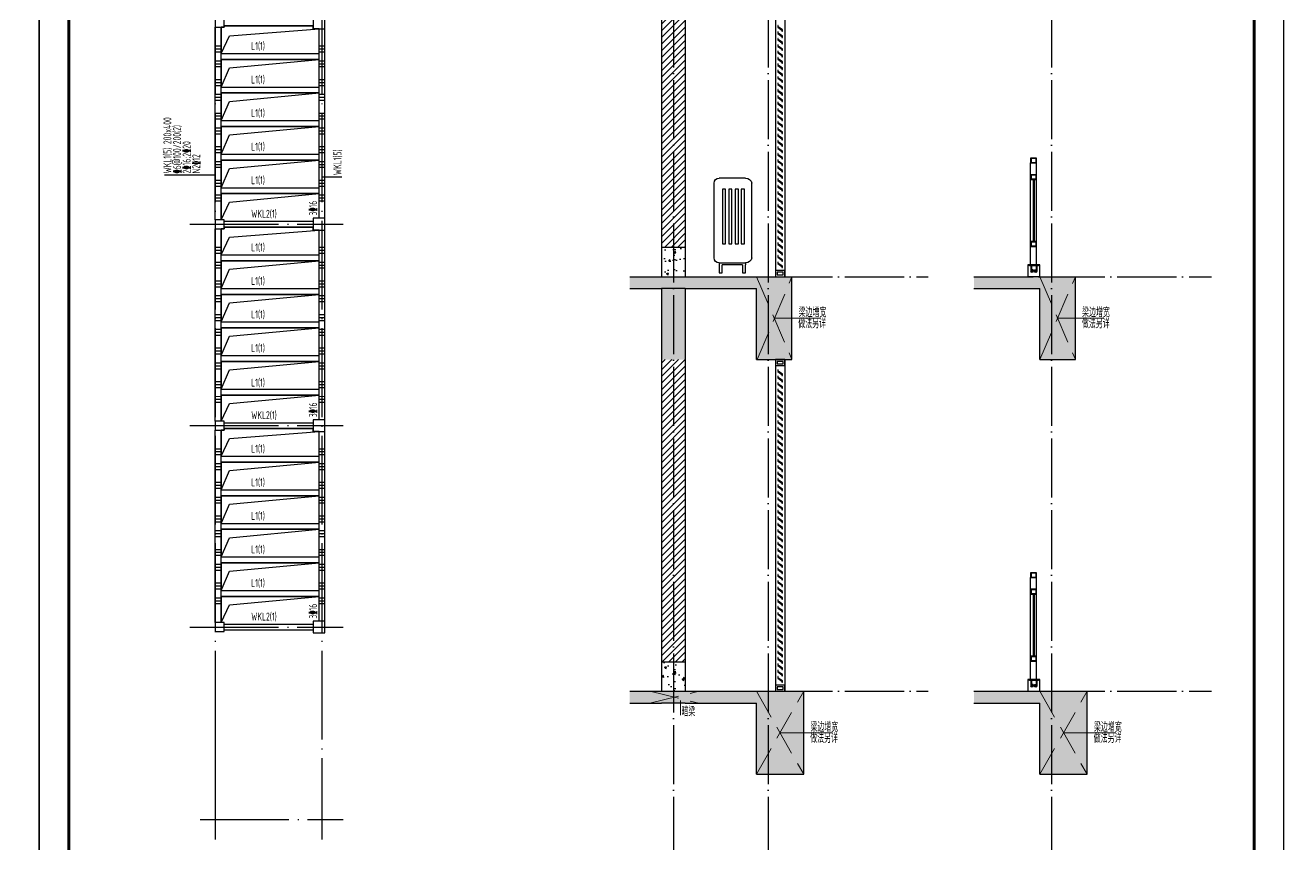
# Model space of a CAD drawing. Extents: x 2506385 to 2810062, y -487803 to -193521.
# Drawn here: x 2767587 to 2810062, y -425227 to -397551 of the extents above; entities that cross this region are included whole.
import ezdxf

# ---------------------------------------------------------------- set-up
doc = ezdxf.new("R2010")
doc.units = 0
doc.header["$LTSCALE"] = 1000
doc.header["$MEASUREMENT"] = 0
doc.linetypes.add('DASH', pattern=[0.35, 0.25, -0.1])
doc.linetypes.add('DOTE', pattern=[2.42, 2, -0.2, 0.02, -0.2])
for name, color, linetype in [('$dl$', 255, 'Continuous'), ('DOTE', 252, 'DOTE'), ('PUB_HATCH', 8, 'Continuous'), ('PUB_TITLE', 4, 'Continuous'), ('TC', 252, 'Continuous'), ('TEXT', 7, 'Continuous'), ('WALL', 30, 'Continuous'), ('WINDOW', 4, 'Continuous'), ('柱', 2, 'Continuous'), ('梁', 4, 'Continuous'), ('梁原位标注竖向', 7, 'Continuous'), ('梁集中标注', 2, 'Continuous'), ('梁集中标注竖向', 2, 'Continuous'), ('次梁箍筋', 1, 'Continuous'), ('洞口边线', 253, 'Continuous'), ('灰度', 8, 'Continuous'), ('空调', 21, 'Continuous')]:
    doc.layers.add(name, color=color, linetype=linetype)
doc.layers.add('查找字符', color=1, linetype='ByLayer', lineweight=18)
doc.styles.get("Standard").update_dxf_attribs({"font": 'TSSDENG', "width": 0.7, "bigfont": 'TSSDCHN'})
doc.styles.add('tssd', font='tssdeng.shx', dxfattribs={"width": 0.7, "height": 3, "bigfont": '1hztxt.shx'})

# ---------------------------------------------------------------- blocks, each defined once
blk = doc.blocks.new('45435')
at = {"layer": '洞口边线'}
for points in [[(2668124, -511692), (2665124, -511692), (2665124, -511792), (2665024, -511792), (2665024, -512592), (2665312, -512070), (2668124, -511692)], [(2668324, -512792), (2665024, -512792), (2665024, -513692), (2665307, -513075), (2668324, -512792)], [(2668324, -513892), (2665024, -513892), (2665024, -514792), (2665307, -514175), (2668324, -513892)], [(2668324, -514992), (2665024, -514992), (2665024, -515925), (2665307, -515275), (2668324, -514992)], [(2668324, -516125), (2665024, -516125), (2665024, -517058), (2665307, -516408), (2668324, -516125)], [(2668324, -517258), (2665024, -517258), (2665024, -518142), (2665307, -517541), (2668324, -517258)], [(2668324, -518492), (2668124, -518492), (2668124, -518392), (2665124, -518392), (2665124, -518442), (2665024, -518442), (2665024, -519326), (2665305, -518727), (2668324, -518492)], [(2668324, -519526), (2665024, -519526), (2665024, -520459), (2665307, -519809), (2668324, -519526)], [(2668324, -520659), (2665024, -520659), (2665024, -521592), (2665307, -520942), (2668324, -520659)], [(2668324, -521792), (2665024, -521792), (2665024, -522725), (2665307, -522075), (2668324, -521792)], [(2668324, -522925), (2665024, -522925), (2665024, -523858), (2665307, -523208), (2668324, -522925)], [(2668324, -524058), (2665024, -524058), (2665024, -524942), (2665307, -524341), (2668324, -524058)], [(2668324, -525292), (2668124, -525292), (2668124, -525192), (2665124, -525192), (2665124, -525242), (2665024, -525242), (2665024, -526126), (2665305, -525527), (2668324, -525292)], [(2668324, -526326), (2665024, -526326), (2665024, -527259), (2665307, -526609), (2668324, -526326)], [(2668324, -527459), (2665024, -527459), (2665024, -528392), (2665307, -527742), (2668324, -527459)], [(2668324, -528592), (2665024, -528592), (2665024, -529525), (2665307, -528875), (2668324, -528592)], [(2668324, -529725), (2665024, -529725), (2665024, -530658), (2665307, -530008), (2668324, -529725)], [(2668324, -530858), (2665024, -530858), (2665024, -531742), (2665307, -531141), (2668324, -530858)], [(2668324, -532092), (2668124, -532092), (2668124, -531992), (2665124, -531992), (2665124, -532042), (2665024, -532042), (2665024, -532924), (2665305, -532327), (2668324, -532092)], [(2668324, -533124), (2665024, -533124), (2665024, -534059), (2665307, -533407), (2668324, -533124)], [(2668324, -534259), (2665024, -534259), (2665024, -535192), (2665307, -534542), (2668324, -534259)], [(2668324, -535392), (2665024, -535392), (2665024, -536325), (2665307, -535675), (2668324, -535392)], [(2668324, -536525), (2665024, -536525), (2665024, -537458), (2665307, -536808), (2668324, -536525)], [(2668324, -537658), (2665024, -537658), (2665024, -538542), (2665307, -537941), (2668324, -537658)], [(2668324, -538892), (2668124, -538892), (2668124, -538792), (2665124, -538792), (2665124, -538842), (2665024, -538842), (2665024, -539726), (2665305, -539127), (2668324, -538892)], [(2668324, -539926), (2665024, -539926), (2665024, -540859), (2665307, -540209), (2668324, -539926)], [(2668324, -541059), (2665024, -541059), (2665024, -541992), (2665307, -541342), (2668324, -541059)], [(2668324, -542192), (2665024, -542192), (2665024, -543125), (2665307, -542475), (2668324, -542192)], [(2668324, -543325), (2665024, -543325), (2665024, -544258), (2665307, -543608), (2668324, -543325)], [(2668324, -544458), (2665024, -544458), (2665024, -545342), (2665307, -544741), (2668324, -544458)]]:
    blk.add_lwpolyline(points, close=True, dxfattribs=at)
blk = doc.blocks.new('A$C44192530')
at = {"layer": '空调'}
for p, q in [((0, 480), (0, 757)), ((53, 800), (275, 800)), ((318, 480), (318, 757)), ((0, 128), (0, 480)), ((318, 128), (318, 480)), ((53, 85), (53, 67)), ((275, 85), (53, 85)), ((78, 67), (251, 67)), ((275, 85), (275, 67))]:
    blk.add_line(p, q, dxfattribs=at)
for points in [[(62, 480), (62, 706), (89, 706)], [(89, 706), (89, 480)], [(114, 480), (114, 706), (141, 706), (141, 480)], [(168, 480), (168, 706), (195, 706), (195, 480)], [(222, 480), (222, 706), (249, 706), (249, 480)], [(89, 480), (89, 245), (62, 245), (62, 480)], [(141, 480), (141, 245), (114, 245), (114, 480)], [(195, 480), (195, 245), (168, 245), (168, 480)], [(249, 480), (249, 245), (222, 245), (222, 480)], [(78, 67), (78, 0), (53, 0), (53, 67)], [(275, 67), (275, 0), (251, 0), (251, 67)]]:
    blk.add_lwpolyline(points, dxfattribs=at)
for centre, radius, start, end in [((52, 747), 52.9, 88.5209, 169.4133), ((275, 757), 43.2, 0, 90), ((52, 138), 52.9, 190.5867, 271.4791), ((275, 128), 43.2, 270, 0)]:
    blk.add_arc(centre, radius, start, end, dxfattribs=at)
blk = doc.blocks.new('A$C54623EB6')
at = {"layer": '$dl$'}
h = blk.add_hatch(dxfattribs=at)
h.set_pattern_fill('ANSI32', color=256, scale=100, style=0)
h.set_pattern_definition([(45, (-3017599.79, -236901.52), (-26.5165043, 26.5165043), []), (45, (-3017582.112, -236901.52), (-26.5165043, 26.5165043), [])])
h.paths.add_polyline_path([(0, 264), (0, 224), (300, 224), (300, 264)])
h = blk.add_hatch(color=256, dxfattribs=at)
h.paths.add_polyline_path([(254, 224), (229, 224), (229, 40, -1), (199, 40), (199, 91), (174, 91), (174, 40, 1), (254, 40)])
h.paths.add_polyline_path([(71, 224), (46, 224), (46, 40, 1), (126, 40), (126, 91), (101, 91), (101, 40, -1), (71, 40)])
for p, q in [((46, 224), (46, 40)), ((71, 224), (71, 40)), ((101, 91), (101, 40)), ((126, 91), (101, 91)), ((126, 91), (126, 40)), ((174, 91), (174, 40)), ((174, 91), (199, 91)), ((199, 91), (199, 40)), ((229, 224), (229, 40)), ((254, 224), (254, 40))]:
    blk.add_line(p, q, dxfattribs=at)
blk.add_lwpolyline([(0, 264), (0, 224), (300, 224), (300, 264), (0, 264)], dxfattribs=at)
for centre, radius in [((86, 40), 40), ((86, 40), 15), ((214, 40), 40), ((214, 40), 15)]:
    blk.add_arc(centre, radius, 180, 0, dxfattribs=at)
blk = doc.blocks.new('Y3Y3Y')
at = {"layer": '$dl$'}
for p, q in [((2708167, 257407, -7), (2708217, 257407, -7)), ((2708167, 257367, -7), (2708217, 257367, -7)), ((2708167, 256507, -7), (2708167, 257367, -7)), ((2708217, 256507, -7), (2708217, 257367, -7)), ((2708187, 257267, -7), (2708197, 257267, -7)), ((2708187, 257227, -7), (2708187, 256702, -7)), ((2708192, 257227, -7), (2708192, 256702, -7)), ((2708197, 257227, -7), (2708197, 256702, -7)), ((2708197, 256662, -7), (2708187, 256662, -7))]:
    blk.add_line(p, q, dxfattribs=at)
at = {"layer": '$dl$', "elevation": -7}
for points in [[(2708167, 257367), (2708167, 257407), (2708217, 257407), (2708217, 257367), (2708167, 257367)], [(2708167, 257227), (2708167, 257267), (2708217, 257267), (2708217, 257227), (2708167, 257227)], [(2708167, 256662), (2708167, 256702), (2708217, 256702), (2708217, 256662), (2708167, 256662)]]:
    blk.add_lwpolyline(points, dxfattribs=at)
for points in [[(2708171, 257371), (2708171, 257403), (2708213, 257403), (2708213, 257371)], [(2708171, 257231), (2708171, 257263), (2708213, 257263), (2708213, 257231)], [(2708171, 256666), (2708171, 256698), (2708213, 256698), (2708213, 256666)]]:
    blk.add_lwpolyline(points, close=True, dxfattribs=at)
at = {"layer": '$dl$', "xscale": 0.25, "yscale": 0.25, "zscale": 0.25}
blk.add_blockref('A$C54623EB6', (2708152, 256441, -7), dxfattribs=at)
blk = doc.blocks.new('A$C38AF4FB1')
at = {"layer": 'PUB_HATCH'}
h = blk.add_hatch(dxfattribs=at)
h.set_pattern_fill('混凝土', color=256, scale=25, style=0)
h.set_pattern_definition([(50, (-5617782, -400124.62), (179.3150457, -15.6880337), [18.75, -206.25]), (355, (-5617782, -400124.62), (-34.6878334, 188.0480334), [15, -165]), (100.4514, (-5617767.06, -400125.93), (144.6273454, 172.3598855), [15.9350475, -175.285528]), (46.1842, (-5617782, -400074.62), (266.810262, -41.379754), [28.125, -309.375]), (96.6356, (-5617759.77, -400078.07), (233.665676, 243.529468), [23.902572, -262.92825]), (351.1842, (-5617782, -400074.62), (233.665486, 243.52965), [22.5, -247.5]), (21, (-5617757, -400087.12), (149.226763, -100.6547227), [18.75, -206.25]), (326, (-5617757, -400087.12), (60.828833, 181.287511), [15, -165]), (71.4514, (-5617744.56, -400095.51), (210.055657, 80.632624), [15.9350475, -175.285528]), (37.5, (-5617782, -400124.625), (3.0399638, 83.22346346), [0, -163, 0, -167.5, 0, -165.625]), (7.5, (-5617782, -400124.625), (65.7673844, 98.602928), [0, -95.5, 0, -159.25, 0, -63.125]), (327.5, (-5617837.75, -400124.625), (133.45560904, -5.6387179), [0, -62.5, 0, -195, 0, -258.75]), (317.5, (-5617862.75, -400124.62), (145.7965423, 25.0262456), [0, -81.25, 0, -129.5, 0, -183.75])])
h.paths.add_polyline_path([(875, 8988), (675, 8988), (675, 8738), (875, 8738)])
h.paths.add_polyline_path([(875, 5488), (675, 5488), (675, 5238), (875, 5238)])
at = {"layer": '灰度'}
h = blk.add_hatch(dxfattribs=at)
h.set_pattern_fill('钢筋混凝土,_O', color=256, scale=25)
h.set_pattern_definition([(45, (-5623693.25, -400124.625), (-44.1941738, 44.1941738), []), (50, (-5623693.25, -400124.62), (179.3150457, -15.6880337), [18.75, -206.25]), (355, (-5623693.25, -400124.62), (-34.6878334, 188.0480334), [15, -165]), (100.4514, (-5623678.3, -400125.93), (144.6273454, 172.3598855), [15.9350475, -175.285528]), (46.1842, (-5623693.25, -400074.62), (266.810262, -41.379754), [28.125, -309.375]), (96.6356, (-5623671.02, -400078.07), (233.665676, 243.529468), [23.902572, -262.92825]), (351.1842, (-5623693.25, -400074.62), (233.665486, 243.52965), [22.5, -247.5]), (21, (-5623668.25, -400087.12), (149.226763, -100.6547227), [18.75, -206.25]), (326, (-5623668.25, -400087.12), (60.828833, 181.287511), [15, -165]), (71.4514, (-5623655.81, -400095.51), (210.055657, 80.632624), [15.9350475, -175.285528]), (37.5, (-5623693.25, -400124.625), (3.0399638, 83.22346346), [0, -163, 0, -167.5, 0, -165.625]), (7.5, (-5623693.25, -400124.625), (65.7673844, 98.602928), [0, -95.5, 0, -159.25, 0, -63.125]), (327.5, (-5623749, -400124.625), (133.45560904, -5.6387179), [0, -62.5, 0, -195, 0, -258.75]), (317.5, (-5623774, -400124.62), (145.7965423, 25.0262456), [0, -81.25, 0, -129.5, 0, -183.75])])
h.paths.add_polyline_path([(3966, 13638), (3766, 13638), (3766, 13538), (3966, 13538)])
h.paths.add_polyline_path([(4066, 15238), (3866, 15238), (3866, 14838), (4066, 14838)])
h.paths.add_polyline_path([(4166, 8738), (3310, 8738), (3310, 8638), (3866, 8638), (3866, 8038), (4166, 8038)])
h.paths.add_polyline_path([(4266, 5238), (3310, 5238), (3310, 5138), (3866, 5138), (3866, 4538), (4266, 4538)])
h.paths.add_polyline_path([(3766, 12238), (4266, 12238), (4266, 12538), (3766, 12538)])
h = blk.add_hatch(dxfattribs=at)
h.set_pattern_fill('钢筋混凝土,_O', color=256, scale=25)
h.set_pattern_definition([(45, (-5617782, -400124.625), (-44.1941738, 44.1941738), []), (50, (-5617782, -400124.62), (179.3150457, -15.6880337), [18.75, -206.25]), (355, (-5617782, -400124.62), (-34.6878334, 188.0480334), [15, -165]), (100.4514, (-5617767.06, -400125.93), (144.6273454, 172.3598855), [15.9350475, -175.285528]), (46.1842, (-5617782, -400074.62), (266.810262, -41.379754), [28.125, -309.375]), (96.6356, (-5617759.77, -400078.07), (233.665676, 243.529468), [23.902572, -262.92825]), (351.1842, (-5617782, -400074.62), (233.665486, 243.52965), [22.5, -247.5]), (21, (-5617757, -400087.12), (149.226763, -100.6547227), [18.75, -206.25]), (326, (-5617757, -400087.12), (60.828833, 181.287511), [15, -165]), (71.4514, (-5617744.56, -400095.51), (210.055657, 80.632624), [15.9350475, -175.285528]), (37.5, (-5617782, -400124.625), (3.0399638, 83.22346346), [0, -163, 0, -167.5, 0, -165.625]), (7.5, (-5617782, -400124.625), (65.7673844, 98.602928), [0, -95.5, 0, -159.25, 0, -63.125]), (327.5, (-5617837.75, -400124.625), (133.45560904, -5.6387179), [0, -62.5, 0, -195, 0, -258.75]), (317.5, (-5617862.75, -400124.62), (145.7965423, 25.0262456), [0, -81.25, 0, -129.5, 0, -183.75])])
h.paths.add_polyline_path([(1775, 8738), (407, 8738), (407, 8638), (675, 8638), (675, 8038), (875, 8038), (875, 8638), (1475, 8638), (1475, 8038), (1775, 8038)])
h.paths.add_polyline_path([(1875, 5238), (1475, 5238), (407, 5238), (407, 5138), (675, 5138), (875, 5138), (1475, 5138), (1475, 4538), (1875, 4538)])
h.paths.add_polyline_path([(1375, 12238), (1875, 12238), (1875, 12538), (1376, 12538), (1376, 12427)])
h = blk.add_hatch(dxfattribs=at)
h.set_pattern_fill('ANSI31,_O', color=256, scale=25)
h.set_pattern_definition([(45, (-5617782, -400124.625), (-28.06330038, 28.06330038), [])])
h.paths.add_polyline_path([(875, 11538), (675, 11538), (675, 8988), (875, 8988)])
h.paths.add_polyline_path([(875, 8038), (675, 8038), (675, 5488), (875, 5488)])
at = {"layer": '$dl$'}
for p, q in [((1635, 11538), (1635, 8738)), ((1715, 11538), (1715, 8738)), ((1635, 8038), (1635, 5238)), ((1715, 8038), (1715, 5238))]:
    blk.add_line(p, q, dxfattribs=at)
for points in [[(1715, 8790), (1635, 8790), (1635, 8738), (1715, 8738)], [(1700, 8775), (1650, 8775), (1650, 8753), (1700, 8753)], [(1715, 8038), (1635, 8038), (1635, 7987), (1715, 7987)], [(1700, 8023), (1650, 8023), (1650, 8002), (1700, 8002)], [(1715, 5290), (1635, 5290), (1635, 5238), (1715, 5238)], [(1700, 5275), (1650, 5275), (1650, 5253), (1700, 5253)]]:
    blk.add_lwpolyline(points, close=True, dxfattribs=at)
at = {"layer": 'DOTE', "ltscale": 0.25}
for p, q in [((775, 15238), (775, 672)), ((1575, 15238), (1575, 672)), ((3966, 15238), (3966, 672)), ((407, 8738), (2925, 8738)), ((3310, 8738), (5316, 8738)), ((407, 5238), (2925, 5238)), ((3310, 5238), (5316, 5238))]:
    blk.add_line(p, q, dxfattribs=at)
at = {"layer": 'WALL', "linetype": 'ByBlock'}
for p, q in [((675, 12138), (675, 8738)), ((875, 12138), (875, 8738)), ((675, 8988), (875, 8988)), ((3866, 8838), (3766, 8838)), ((3766, 8838), (3766, 8738)), ((3866, 8738), (3866, 8838)), ((407, 8738), (1775, 8738)), ((1775, 8038), (1775, 8738)), ((3310, 8738), (3766, 8738)), ((3866, 8738), (3766, 8738)), ((3866, 8738), (4166, 8738)), ((4166, 8038), (4166, 8738)), ((407, 8638), (675, 8638)), ((675, 8638), (675, 5238)), ((875, 8638), (675, 8638)), ((875, 8638), (1475, 8638)), ((875, 8638), (875, 5238)), ((1475, 8038), (1475, 8638)), ((3310, 8638), (3866, 8638)), ((3866, 8038), (3866, 8638)), ((1475, 8038), (1775, 8038)), ((3866, 8038), (4166, 8038)), ((675, 5488), (875, 5488)), ((3866, 5338), (3766, 5338)), ((3766, 5338), (3766, 5238)), ((3866, 5238), (3866, 5338)), ((407, 5238), (1496, 5238)), ((1475, 5238), (1875, 5238)), ((1875, 4538), (1875, 5238)), ((3310, 5238), (3888, 5238)), ((3866, 5238), (4266, 5238)), ((4266, 4538), (4266, 5238)), ((407, 5138), (675, 5138)), ((675, 5138), (675, 5138)), ((875, 5138), (675, 5138)), ((875, 5138), (1475, 5138)), ((875, 5138), (875, 5138)), ((1475, 4538), (1475, 5138)), ((3310, 5138), (3866, 5138)), ((3866, 4538), (3866, 5138)), ((1475, 4538), (1875, 4538)), ((3866, 4538), (4266, 4538))]:
    blk.add_line(p, q, dxfattribs=at)
at = {"layer": 'WINDOW'}
for points in [[(1656, 10858), (1656, 10844), (1691, 10820), (1691, 10811), (1695, 10811), (1695, 10822), (1659, 10846), (1659, 10858), (1656, 10858)], [(1656, 10804), (1656, 10790), (1691, 10766), (1691, 10757), (1695, 10757), (1695, 10768), (1659, 10793), (1659, 10804), (1656, 10804)], [(1656, 10750), (1656, 10736), (1691, 10712), (1691, 10703), (1695, 10703), (1695, 10714), (1659, 10739), (1659, 10750), (1656, 10750)], [(1656, 10696), (1656, 10682), (1691, 10658), (1691, 10649), (1695, 10649), (1695, 10660), (1659, 10685), (1659, 10696), (1656, 10696)], [(1656, 10642), (1656, 10628), (1691, 10604), (1691, 10595), (1695, 10595), (1695, 10606), (1659, 10631), (1659, 10642), (1656, 10642)], [(1656, 10588), (1656, 10574), (1691, 10550), (1691, 10541), (1695, 10541), (1695, 10552), (1659, 10577), (1659, 10588), (1656, 10588)], [(1656, 10534), (1656, 10520), (1691, 10496), (1691, 10487), (1695, 10487), (1695, 10498), (1659, 10523), (1659, 10534), (1656, 10534)], [(1656, 10480), (1656, 10467), (1691, 10442), (1691, 10433), (1695, 10433), (1695, 10444), (1659, 10469), (1659, 10480), (1656, 10480)], [(1656, 10426), (1656, 10413), (1691, 10388), (1691, 10379), (1695, 10379), (1695, 10390), (1659, 10415), (1659, 10426), (1656, 10426)], [(1656, 10372), (1656, 10359), (1691, 10334), (1691, 10325), (1695, 10325), (1695, 10337), (1659, 10361), (1659, 10372), (1656, 10372)], [(1656, 10318), (1656, 10305), (1691, 10280), (1691, 10271), (1695, 10271), (1695, 10283), (1659, 10307), (1659, 10318), (1656, 10318)], [(1656, 10264), (1656, 10251), (1691, 10226), (1691, 10217), (1695, 10217), (1695, 10229), (1659, 10253), (1659, 10264), (1656, 10264)], [(1656, 10210), (1656, 10197), (1691, 10172), (1691, 10163), (1695, 10163), (1695, 10175), (1659, 10199), (1659, 10210), (1656, 10210)], [(1656, 10156), (1656, 10143), (1691, 10118), (1691, 10109), (1695, 10109), (1695, 10121), (1659, 10145), (1659, 10156), (1656, 10156)], [(1656, 10102), (1656, 10089), (1691, 10064), (1691, 10056), (1695, 10056), (1695, 10067), (1659, 10091), (1659, 10102), (1656, 10102)], [(1656, 10048), (1656, 10035), (1691, 10011), (1691, 10002), (1695, 10002), (1695, 10013), (1659, 10037), (1659, 10048), (1656, 10048)], [(1656, 9995), (1656, 9981), (1691, 9957), (1691, 9948), (1695, 9948), (1695, 9959), (1659, 9983), (1659, 9995), (1656, 9995)], [(1656, 9941), (1656, 9927), (1691, 9903), (1691, 9894), (1695, 9894), (1695, 9905), (1659, 9929), (1659, 9941), (1656, 9941)], [(1656, 9887), (1656, 9873), (1691, 9849), (1691, 9840), (1695, 9840), (1695, 9851), (1659, 9875), (1659, 9887), (1656, 9887)], [(1656, 9833), (1656, 9819), (1691, 9795), (1691, 9786), (1695, 9786), (1695, 9797), (1659, 9821), (1659, 9833), (1656, 9833)], [(1656, 9779), (1656, 9765), (1691, 9741), (1691, 9732), (1695, 9732), (1695, 9743), (1659, 9767), (1659, 9779), (1656, 9779)], [(1656, 9725), (1656, 9711), (1691, 9687), (1691, 9678), (1695, 9678), (1695, 9689), (1659, 9714), (1659, 9725), (1656, 9725)], [(1656, 9671), (1656, 9657), (1691, 9633), (1691, 9624), (1695, 9624), (1695, 9635), (1659, 9660), (1659, 9671), (1656, 9671)], [(1656, 9617), (1656, 9603), (1691, 9579), (1691, 9570), (1695, 9570), (1695, 9581), (1659, 9606), (1659, 9617), (1656, 9617)], [(1656, 9563), (1656, 9549), (1691, 9525), (1691, 9516), (1695, 9516), (1695, 9527), (1659, 9552), (1659, 9563), (1656, 9563)], [(1656, 9509), (1656, 9495), (1691, 9471), (1691, 9462), (1695, 9462), (1695, 9473), (1659, 9498), (1659, 9509), (1656, 9509)], [(1656, 9455), (1656, 9441), (1691, 9417), (1691, 9408), (1695, 9408), (1695, 9419), (1659, 9444), (1659, 9455), (1656, 9455)], [(1656, 9401), (1656, 9388), (1691, 9363), (1691, 9354), (1695, 9354), (1695, 9365), (1659, 9390), (1659, 9401), (1656, 9401)], [(1656, 9347), (1656, 9334), (1691, 9309), (1691, 9300), (1695, 9300), (1695, 9311), (1659, 9336), (1659, 9347), (1656, 9347)], [(1656, 9293), (1656, 9280), (1691, 9255), (1691, 9246), (1695, 9246), (1695, 9258), (1659, 9282), (1659, 9293), (1656, 9293)], [(1656, 9239), (1656, 9226), (1691, 9201), (1691, 9192), (1695, 9192), (1695, 9204), (1659, 9228), (1659, 9239), (1656, 9239)], [(1656, 9185), (1656, 9172), (1691, 9147), (1691, 9138), (1695, 9138), (1695, 9150), (1659, 9174), (1659, 9185), (1656, 9185)], [(1656, 9131), (1656, 9118), (1691, 9093), (1691, 9084), (1695, 9084), (1695, 9096), (1659, 9120), (1659, 9131), (1656, 9131)], [(1656, 9077), (1656, 9064), (1691, 9039), (1691, 9030), (1695, 9030), (1695, 9042), (1659, 9066), (1659, 9077), (1656, 9077)], [(1656, 9023), (1656, 9010), (1691, 8985), (1691, 8977), (1695, 8977), (1695, 8988), (1659, 9012), (1659, 9023), (1656, 9023)], [(1656, 8969), (1656, 8956), (1691, 8932), (1691, 8923), (1695, 8923), (1695, 8934), (1659, 8958), (1659, 8969), (1656, 8969)], [(1656, 8916), (1656, 8902), (1691, 8878), (1691, 8869), (1695, 8869), (1695, 8880), (1659, 8904), (1659, 8916), (1656, 8916)], [(1656, 8862), (1656, 8848), (1691, 8824), (1691, 8815), (1695, 8815), (1695, 8826), (1659, 8850), (1659, 8862), (1656, 8862)], [(1656, 7951), (1656, 7938), (1691, 7913), (1691, 7904), (1695, 7904), (1695, 7916), (1659, 7940), (1659, 7951), (1656, 7951)], [(1656, 7897), (1656, 7884), (1691, 7859), (1691, 7850), (1695, 7850), (1695, 7862), (1659, 7886), (1659, 7897), (1656, 7897)], [(1656, 7843), (1656, 7830), (1691, 7805), (1691, 7796), (1695, 7796), (1695, 7808), (1659, 7832), (1659, 7843), (1656, 7843)], [(1656, 7789), (1656, 7776), (1691, 7751), (1691, 7742), (1695, 7742), (1695, 7754), (1659, 7778), (1659, 7789), (1656, 7789)], [(1656, 7735), (1656, 7722), (1691, 7697), (1691, 7688), (1695, 7688), (1695, 7700), (1659, 7724), (1659, 7735), (1656, 7735)], [(1656, 7681), (1656, 7668), (1691, 7643), (1691, 7635), (1695, 7635), (1695, 7646), (1659, 7670), (1659, 7681), (1656, 7681)], [(1656, 7627), (1656, 7614), (1691, 7590), (1691, 7581), (1695, 7581), (1695, 7592), (1659, 7616), (1659, 7627), (1656, 7627)], [(1656, 7574), (1656, 7560), (1691, 7536), (1691, 7527), (1695, 7527), (1695, 7538), (1659, 7562), (1659, 7574), (1656, 7574)], [(1656, 7520), (1656, 7506), (1691, 7482), (1691, 7473), (1695, 7473), (1695, 7484), (1659, 7508), (1659, 7520), (1656, 7520)], [(1656, 7466), (1656, 7452), (1691, 7428), (1691, 7419), (1695, 7419), (1695, 7430), (1659, 7454), (1659, 7466), (1656, 7466)], [(1656, 7412), (1656, 7398), (1691, 7374), (1691, 7365), (1695, 7365), (1695, 7376), (1659, 7400), (1659, 7412), (1656, 7412)], [(1656, 7358), (1656, 7344), (1691, 7320), (1691, 7311), (1695, 7311), (1695, 7322), (1659, 7346), (1659, 7358), (1656, 7358)], [(1656, 7304), (1656, 7290), (1691, 7266), (1691, 7257), (1695, 7257), (1695, 7268), (1659, 7293), (1659, 7304), (1656, 7304)], [(1656, 7250), (1656, 7236), (1691, 7212), (1691, 7203), (1695, 7203), (1695, 7214), (1659, 7239), (1659, 7250), (1656, 7250)], [(1656, 7196), (1656, 7182), (1691, 7158), (1691, 7149), (1695, 7149), (1695, 7160), (1659, 7185), (1659, 7196), (1656, 7196)], [(1656, 7142), (1656, 7128), (1691, 7104), (1691, 7095), (1695, 7095), (1695, 7106), (1659, 7131), (1659, 7142), (1656, 7142)], [(1656, 7088), (1656, 7074), (1691, 7050), (1691, 7041), (1695, 7041), (1695, 7052), (1659, 7077), (1659, 7088), (1656, 7088)], [(1656, 7034), (1656, 7020), (1691, 6996), (1691, 6987), (1695, 6987), (1695, 6998), (1659, 7023), (1659, 7034), (1656, 7034)], [(1656, 6980), (1656, 6967), (1691, 6942), (1691, 6933), (1695, 6933), (1695, 6944), (1659, 6969), (1659, 6980), (1656, 6980)], [(1656, 6926), (1656, 6913), (1691, 6888), (1691, 6879), (1695, 6879), (1695, 6890), (1659, 6915), (1659, 6926), (1656, 6926)], [(1656, 6872), (1656, 6859), (1691, 6834), (1691, 6825), (1695, 6825), (1695, 6837), (1659, 6861), (1659, 6872), (1656, 6872)], [(1656, 6818), (1656, 6805), (1691, 6780), (1691, 6771), (1695, 6771), (1695, 6783), (1659, 6807), (1659, 6818), (1656, 6818)], [(1656, 6764), (1656, 6751), (1691, 6726), (1691, 6717), (1695, 6717), (1695, 6729), (1659, 6753), (1659, 6764), (1656, 6764)], [(1656, 6710), (1656, 6697), (1691, 6672), (1691, 6663), (1695, 6663), (1695, 6675), (1659, 6699), (1659, 6710), (1656, 6710)], [(1656, 6656), (1656, 6643), (1691, 6618), (1691, 6609), (1695, 6609), (1695, 6621), (1659, 6645), (1659, 6656), (1656, 6656)], [(1656, 6602), (1656, 6589), (1691, 6564), (1691, 6556), (1695, 6556), (1695, 6567), (1659, 6591), (1659, 6602), (1656, 6602)], [(1656, 6548), (1656, 6535), (1691, 6511), (1691, 6502), (1695, 6502), (1695, 6513), (1659, 6537), (1659, 6548), (1656, 6548)], [(1656, 6495), (1656, 6481), (1691, 6457), (1691, 6448), (1695, 6448), (1695, 6459), (1659, 6483), (1659, 6495), (1656, 6495)], [(1656, 6441), (1656, 6427), (1691, 6403), (1691, 6394), (1695, 6394), (1695, 6405), (1659, 6429), (1659, 6441), (1656, 6441)], [(1656, 6387), (1656, 6373), (1691, 6349), (1691, 6340), (1695, 6340), (1695, 6351), (1659, 6375), (1659, 6387), (1656, 6387)], [(1656, 6333), (1656, 6319), (1691, 6295), (1691, 6286), (1695, 6286), (1695, 6297), (1659, 6321), (1659, 6333), (1656, 6333)], [(1656, 6279), (1656, 6265), (1691, 6241), (1691, 6232), (1695, 6232), (1695, 6243), (1659, 6267), (1659, 6279), (1656, 6279)], [(1656, 6225), (1656, 6211), (1691, 6187), (1691, 6178), (1695, 6178), (1695, 6189), (1659, 6214), (1659, 6225), (1656, 6225)], [(1656, 6171), (1656, 6157), (1691, 6133), (1691, 6124), (1695, 6124), (1695, 6135), (1659, 6160), (1659, 6171), (1656, 6171)], [(1656, 6117), (1656, 6103), (1691, 6079), (1691, 6070), (1695, 6070), (1695, 6081), (1659, 6106), (1659, 6117), (1656, 6117)], [(1656, 6063), (1656, 6049), (1691, 6025), (1691, 6016), (1695, 6016), (1695, 6027), (1659, 6052), (1659, 6063), (1656, 6063)], [(1656, 6009), (1656, 5995), (1691, 5971), (1691, 5962), (1695, 5962), (1695, 5973), (1659, 5998), (1659, 6009), (1656, 6009)], [(1656, 5955), (1656, 5941), (1691, 5917), (1691, 5908), (1695, 5908), (1695, 5919), (1659, 5944), (1659, 5955), (1656, 5955)], [(1656, 5901), (1656, 5888), (1691, 5863), (1691, 5854), (1695, 5854), (1695, 5865), (1659, 5890), (1659, 5901), (1656, 5901)], [(1656, 5847), (1656, 5834), (1691, 5809), (1691, 5800), (1695, 5800), (1695, 5811), (1659, 5836), (1659, 5847), (1656, 5847)], [(1656, 5793), (1656, 5780), (1691, 5755), (1691, 5746), (1695, 5746), (1695, 5758), (1659, 5782), (1659, 5793), (1656, 5793)], [(1656, 5739), (1656, 5726), (1691, 5701), (1691, 5692), (1695, 5692), (1695, 5704), (1659, 5728), (1659, 5739), (1656, 5739)], [(1656, 5685), (1656, 5672), (1691, 5647), (1691, 5638), (1695, 5638), (1695, 5650), (1659, 5674), (1659, 5685), (1656, 5685)], [(1656, 5631), (1656, 5618), (1691, 5593), (1691, 5584), (1695, 5584), (1695, 5596), (1659, 5620), (1659, 5631), (1656, 5631)], [(1656, 5577), (1656, 5564), (1691, 5539), (1691, 5530), (1695, 5530), (1695, 5542), (1659, 5566), (1659, 5577), (1656, 5577)], [(1656, 5523), (1656, 5510), (1691, 5485), (1691, 5477), (1695, 5477), (1695, 5488), (1659, 5512), (1659, 5523), (1656, 5523)], [(1656, 5469), (1656, 5456), (1691, 5432), (1691, 5423), (1695, 5423), (1695, 5434), (1659, 5458), (1659, 5469), (1656, 5469)], [(1656, 5416), (1656, 5402), (1691, 5378), (1691, 5369), (1695, 5369), (1695, 5380), (1659, 5404), (1659, 5416), (1656, 5416)], [(1656, 5362), (1656, 5348), (1691, 5324), (1691, 5315), (1695, 5315), (1695, 5326), (1659, 5350), (1659, 5362), (1656, 5362)]]:
    blk.add_lwpolyline(points, dxfattribs=at)
at = {"layer": '查找字符', "linetype": 'DASH'}
for p, q in [((1475, 8738), (1775, 8038)), ((1483, 8038), (1775, 8738)), ((3866, 8738), (4166, 8038)), ((3866, 8038), (4166, 8738)), ((575, 5138), (989, 5238)), ((575, 5238), (989, 5138)), ((1475, 5238), (1875, 4538)), ((1475, 4538), (1875, 5238)), ((3866, 5238), (4266, 4538)), ((3866, 4538), (4266, 5238))]:
    blk.add_line(p, q, dxfattribs=at)
at = {"layer": '查找字符'}
for p, q in [((1629, 8388), (2016, 8388)), ((4016, 8388), (4285, 8388)), ((4016, 8388), (4407, 8388)), ((836, 5160), (836, 5037)), ((1675, 4888), (2116, 4888)), ((4066, 4888), (4507, 4888))]:
    blk.add_line(p, q, dxfattribs=at)
at = {"layer": 'TC', "ltscale": 0.5, "xscale": -1}
blk.add_blockref('A$C44192530', (1437, 8770), dxfattribs=at)
at = {"layer": '灰度', "linetype": 'ByBlock', "extrusion": (0, 0, -1), "zscale": -1}
for p in [(-2712006, -247668, -7), (-2712006, -251168, -7)]:
    blk.add_blockref('Y3Y3Y', p, dxfattribs=at)
at = {"layer": 'TEXT', "style": 'tssd', "width": 0.6}
for s, p in [('梁边增宽', (1832, 8397, 0)), ('梁边增宽', (4223, 8397, 0)), ('做法另详', (1829, 8303, 0)), ('做法另详', (4221, 8303, 0)), ('暗梁', (843, 5027, 0)), ('做法另详', (1929, 4803, 0)), ('梁边增宽', (1932, 4897, 0)), ('做法另详', (4321, 4803, 0)), ('梁边增宽', (4323, 4897, 0))]:
    blk.add_text(s, height=75, dxfattribs=at).set_placement(p)

msp = doc.modelspace()

# ---------------------------------------------------------------- linework, layer by layer
at = {"layer": 'DOTE', "ltscale": 1.5}
for p, q in [((2774003.3, -382373.2), (2774003.3, -425046)), ((2777603.3, -382373.2), (2777603.3, -425046)), ((2773140.7, -404273.2), (2778317.8, -404273.2)), ((2773140.7, -411073.2), (2778317.8, -411073.2)), ((2773140.7, -417873.2), (2778317.8, -417873.2)), ((2774003.3, -420973.2), (2774003.3, -425046)), ((2773487.6, -424373.2), (2778317.8, -424373.2))]:
    msp.add_line(p, q, dxfattribs=at)
at = {"layer": 'PUB_TITLE', "linetype": 'ByBlock'}
for points in [[(2726061.7, -375738.7), (2726061.7, -450038.7), (2768061.7, -450038.7), (2768061.7, -375738.7)], [(2768061.7, -375738.7), (2768061.7, -450038.7), (2810061.7, -450038.7), (2810061.7, -375738.7)]]:
    msp.add_lwpolyline(points, close=True, dxfattribs=at)
at = {"layer": 'PUB_TITLE', "linetype": 'ByBlock', "const_width": 100}
msp.add_lwpolyline([(2769061.7, -378238.7), (2769061.7, -449038.7), (2809061.7, -449038.7), (2809061.7, -378238.7)], close=True, dxfattribs=at)
at = {"layer": '柱'}
for points in [[(2774303.3, -397623.2), (2774303.3, -397323.2), (2774003.3, -397323.2), (2774003.3, -397623.2)], [(2777703.3, -397673.2), (2777703.3, -397273.2), (2777303.3, -397273.2), (2777303.3, -397673.2)], [(2774303.3, -404423.2), (2774303.3, -404123.2), (2774003.3, -404123.2), (2774003.3, -404423.2)], [(2777703.3, -404473.2), (2777703.3, -404073.2), (2777303.3, -404073.2), (2777303.3, -404473.2)], [(2774303.3, -411223.2), (2774303.3, -410923.2), (2774003.3, -410923.2), (2774003.3, -411223.2)], [(2777703.3, -411273.2), (2777703.3, -410873.2), (2777303.3, -410873.2), (2777303.3, -411273.2)], [(2774303.3, -418023.2), (2774303.3, -417723.2), (2774003.3, -417723.2), (2774003.3, -418023.2)], [(2777703.3, -418073.2), (2777703.3, -417673.2), (2777303.3, -417673.2), (2777303.3, -418073.2)]]:
    msp.add_lwpolyline(points, close=True, dxfattribs=at)
at = {"layer": '梁'}
for p, q in [((2774003.3, -404123.2), (2774003.3, -397623.2)), ((2774203.3, -404123.2), (2774203.3, -397623.2)), ((2774303.3, -397573.2), (2777303.3, -397573.2)), ((2777503.3, -404073.2), (2777503.3, -397673.2)), ((2777703.3, -404073.2), (2777703.3, -397673.2)), ((2774203.3, -398507.2), (2777503.3, -398507.2)), ((2774203.3, -398707.2), (2777503.3, -398707.2)), ((2774203.3, -399640.2), (2777503.3, -399640.2)), ((2774203.3, -399840.2), (2777503.3, -399840.2)), ((2774203.3, -400773.2), (2777503.3, -400773.2)), ((2774203.3, -400973.2), (2777503.3, -400973.2)), ((2774203.3, -401906.2), (2777503.3, -401906.2)), ((2774203.3, -402106.2), (2777503.3, -402106.2)), ((2774203.3, -403039.2), (2777503.3, -403039.2)), ((2774203.3, -403239.2), (2777503.3, -403239.2)), ((2774303.3, -404173.2), (2777303.3, -404173.2)), ((2774003.3, -410923.2), (2774003.3, -404423.2)), ((2774203.3, -410923.2), (2774203.3, -404423.2)), ((2774303.3, -404373.2), (2777303.3, -404373.2)), ((2777503.3, -410873.2), (2777503.3, -404473.2)), ((2777703.3, -410873.2), (2777703.3, -404473.2)), ((2774203.3, -405305.2), (2777503.3, -405305.2)), ((2774203.3, -405505.2), (2777503.3, -405505.2)), ((2774203.3, -406440.2), (2777503.3, -406440.2)), ((2774203.3, -406640.2), (2777503.3, -406640.2)), ((2774203.3, -407573.2), (2777503.3, -407573.2)), ((2774203.3, -407773.2), (2777503.3, -407773.2)), ((2774203.3, -408706.2), (2777503.3, -408706.2)), ((2774203.3, -408906.2), (2777503.3, -408906.2)), ((2774203.3, -409839.2), (2777503.3, -409839.2)), ((2774203.3, -410039.2), (2777503.3, -410039.2)), ((2774303.3, -410973.2), (2777303.3, -410973.2)), ((2774003.3, -417723.2), (2774003.3, -411223.2)), ((2774203.3, -417723.2), (2774203.3, -411223.2)), ((2774303.3, -411173.2), (2777303.3, -411173.2)), ((2777503.3, -417673.2), (2777503.3, -411273.2)), ((2777703.3, -417673.2), (2777703.3, -411273.2)), ((2774203.3, -412107.2), (2777503.3, -412107.2)), ((2774203.3, -412307.2), (2777503.3, -412307.2)), ((2774203.3, -413240.2), (2777503.3, -413240.2)), ((2774203.3, -413440.2), (2777503.3, -413440.2)), ((2774203.3, -414373.2), (2777503.3, -414373.2)), ((2774203.3, -414573.2), (2777503.3, -414573.2)), ((2774203.3, -415506.2), (2777503.3, -415506.2)), ((2774203.3, -415706.2), (2777503.3, -415706.2)), ((2774203.3, -416639.2), (2777503.3, -416639.2)), ((2774203.3, -416839.2), (2777503.3, -416839.2)), ((2774303.3, -417773.2), (2777303.3, -417773.2)), ((2774303.3, -417973.2), (2777303.3, -417973.2))]:
    msp.add_line(p, q, dxfattribs=at)
at = {"layer": '梁集中标注竖向'}
for p, q in [((2774003.3, -402611.9), (2772290.6, -402611.9)), ((2777604.8, -402669.1), (2778267.8, -402669.1))]:
    msp.add_line(p, q, dxfattribs=at)
at = {"layer": '次梁箍筋', "const_width": 44.9}
for points in [[(2774003.3, -398257.2), (2774203.3, -398257.2)], [(2774003.3, -398357.2), (2774203.3, -398357.2)], [(2777503.3, -398257.2), (2777703.3, -398257.2)], [(2777503.3, -398357.2), (2777703.3, -398357.2)], [(2774003.3, -398457.2), (2774203.3, -398457.2)], [(2774003.3, -398757.2), (2774203.3, -398757.2)], [(2774003.3, -398857.2), (2774203.3, -398857.2)], [(2777503.3, -398457.2), (2777703.3, -398457.2)], [(2777503.3, -398757.2), (2777703.3, -398757.2)], [(2777503.3, -398857.2), (2777703.3, -398857.2)], [(2774003.3, -398957.2), (2774203.3, -398957.2)], [(2777503.3, -398957.2), (2777703.3, -398957.2)], [(2774003.3, -399390.2), (2774203.3, -399390.2)], [(2774003.3, -399490.2), (2774203.3, -399490.2)], [(2774003.3, -399590.2), (2774203.3, -399590.2)], [(2777503.3, -399390.2), (2777703.3, -399390.2)], [(2777503.3, -399490.2), (2777703.3, -399490.2)], [(2777503.3, -399590.2), (2777703.3, -399590.2)], [(2774003.3, -399890.2), (2774203.3, -399890.2)], [(2774003.3, -399990.2), (2774203.3, -399990.2)], [(2774003.3, -400090.2), (2774203.3, -400090.2)], [(2777503.3, -399890.2), (2777703.3, -399890.2)], [(2777503.3, -399990.2), (2777703.3, -399990.2)], [(2777503.3, -400090.2), (2777703.3, -400090.2)], [(2774003.3, -400523.2), (2774203.3, -400523.2)], [(2777503.3, -400523.2), (2777703.3, -400523.2)], [(2774003.3, -400623.2), (2774203.3, -400623.2)], [(2774003.3, -400723.2), (2774203.3, -400723.2)], [(2777503.3, -400623.2), (2777703.3, -400623.2)], [(2777503.3, -400723.2), (2777703.3, -400723.2)], [(2774003.3, -401023.2), (2774203.3, -401023.2)], [(2774003.3, -401123.2), (2774203.3, -401123.2)], [(2774003.3, -401223.2), (2774203.3, -401223.2)], [(2777503.3, -401023.2), (2777703.3, -401023.2)], [(2777503.3, -401123.2), (2777703.3, -401123.2)], [(2777503.3, -401223.2), (2777703.3, -401223.2)], [(2774003.3, -401656.2), (2774203.3, -401656.2)], [(2774003.3, -401756.2), (2774203.3, -401756.2)], [(2777503.3, -401656.2), (2777703.3, -401656.2)], [(2777503.3, -401756.2), (2777703.3, -401756.2)], [(2774003.3, -401856.2), (2774203.3, -401856.2)], [(2774003.3, -402156.2), (2774203.3, -402156.2)], [(2774003.3, -402256.2), (2774203.3, -402256.2)], [(2777503.3, -401856.2), (2777703.3, -401856.2)], [(2777503.3, -402156.2), (2777703.3, -402156.2)], [(2777503.3, -402256.2), (2777703.3, -402256.2)], [(2774003.3, -402356.2), (2774203.3, -402356.2)], [(2777503.3, -402356.2), (2777703.3, -402356.2)], [(2774003.3, -402789.2), (2774203.3, -402789.2)], [(2774003.3, -402889.2), (2774203.3, -402889.2)], [(2774003.3, -402989.2), (2774203.3, -402989.2)], [(2777503.3, -402789.2), (2777703.3, -402789.2)], [(2777503.3, -402889.2), (2777703.3, -402889.2)], [(2777503.3, -402989.2), (2777703.3, -402989.2)], [(2774003.3, -403289.2), (2774203.3, -403289.2)], [(2774003.3, -403389.2), (2774203.3, -403389.2)], [(2774003.3, -403489.2), (2774203.3, -403489.2)], [(2777503.3, -403289.2), (2777703.3, -403289.2)], [(2777503.3, -403389.2), (2777703.3, -403389.2)], [(2777503.3, -403489.2), (2777703.3, -403489.2)], [(2774003.3, -405055.2), (2774203.3, -405055.2)], [(2774003.3, -405155.2), (2774203.3, -405155.2)], [(2777503.3, -405055.2), (2777703.3, -405055.2)], [(2777503.3, -405155.2), (2777703.3, -405155.2)], [(2774003.3, -405255.2), (2774203.3, -405255.2)], [(2774003.3, -405555.2), (2774203.3, -405555.2)], [(2774003.3, -405655.2), (2774203.3, -405655.2)], [(2777503.3, -405255.2), (2777703.3, -405255.2)], [(2777503.3, -405555.2), (2777703.3, -405555.2)], [(2777503.3, -405655.2), (2777703.3, -405655.2)], [(2774003.3, -405755.2), (2774203.3, -405755.2)], [(2777503.3, -405755.2), (2777703.3, -405755.2)], [(2774003.3, -406190.2), (2774203.3, -406190.2)], [(2774003.3, -406290.2), (2774203.3, -406290.2)], [(2774003.3, -406390.2), (2774203.3, -406390.2)], [(2777503.3, -406190.2), (2777703.3, -406190.2)], [(2777503.3, -406290.2), (2777703.3, -406290.2)], [(2777503.3, -406390.2), (2777703.3, -406390.2)], [(2774003.3, -406690.2), (2774203.3, -406690.2)], [(2774003.3, -406790.2), (2774203.3, -406790.2)], [(2774003.3, -406890.2), (2774203.3, -406890.2)], [(2777503.3, -406690.2), (2777703.3, -406690.2)], [(2777503.3, -406790.2), (2777703.3, -406790.2)], [(2777503.3, -406890.2), (2777703.3, -406890.2)], [(2774003.3, -407323.2), (2774203.3, -407323.2)], [(2777503.3, -407323.2), (2777703.3, -407323.2)], [(2774003.3, -407423.2), (2774203.3, -407423.2)], [(2774003.3, -407523.2), (2774203.3, -407523.2)], [(2777503.3, -407423.2), (2777703.3, -407423.2)], [(2777503.3, -407523.2), (2777703.3, -407523.2)], [(2774003.3, -407823.2), (2774203.3, -407823.2)], [(2774003.3, -407923.2), (2774203.3, -407923.2)], [(2774003.3, -408023.2), (2774203.3, -408023.2)], [(2777503.3, -407823.2), (2777703.3, -407823.2)], [(2777503.3, -407923.2), (2777703.3, -407923.2)], [(2777503.3, -408023.2), (2777703.3, -408023.2)], [(2774003.3, -408456.2), (2774203.3, -408456.2)], [(2774003.3, -408556.2), (2774203.3, -408556.2)], [(2777503.3, -408456.2), (2777703.3, -408456.2)], [(2777503.3, -408556.2), (2777703.3, -408556.2)], [(2774003.3, -408656.2), (2774203.3, -408656.2)], [(2774003.3, -408956.2), (2774203.3, -408956.2)], [(2774003.3, -409056.2), (2774203.3, -409056.2)], [(2777503.3, -408656.2), (2777703.3, -408656.2)], [(2777503.3, -408956.2), (2777703.3, -408956.2)], [(2777503.3, -409056.2), (2777703.3, -409056.2)], [(2774003.3, -409156.2), (2774203.3, -409156.2)], [(2777503.3, -409156.2), (2777703.3, -409156.2)], [(2774003.3, -409589.2), (2774203.3, -409589.2)], [(2774003.3, -409689.2), (2774203.3, -409689.2)], [(2774003.3, -409789.2), (2774203.3, -409789.2)], [(2777503.3, -409589.2), (2777703.3, -409589.2)], [(2777503.3, -409689.2), (2777703.3, -409689.2)], [(2777503.3, -409789.2), (2777703.3, -409789.2)], [(2774003.3, -410089.2), (2774203.3, -410089.2)], [(2774003.3, -410189.2), (2774203.3, -410189.2)], [(2774003.3, -410289.2), (2774203.3, -410289.2)], [(2777503.3, -410089.2), (2777703.3, -410089.2)], [(2777503.3, -410189.2), (2777703.3, -410189.2)], [(2777503.3, -410289.2), (2777703.3, -410289.2)], [(2774003.3, -411857.2), (2774203.3, -411857.2)], [(2774003.3, -411957.2), (2774203.3, -411957.2)], [(2777503.3, -411857.2), (2777703.3, -411857.2)], [(2777503.3, -411957.2), (2777703.3, -411957.2)], [(2774003.3, -412057.2), (2774203.3, -412057.2)], [(2774003.3, -412357.2), (2774203.3, -412357.2)], [(2777503.3, -412057.2), (2777703.3, -412057.2)], [(2777503.3, -412357.2), (2777703.3, -412357.2)], [(2774003.3, -412457.2), (2774203.3, -412457.2)], [(2774003.3, -412557.2), (2774203.3, -412557.2)], [(2777503.3, -412457.2), (2777703.3, -412457.2)], [(2777503.3, -412557.2), (2777703.3, -412557.2)], [(2774003.3, -412990.2), (2774203.3, -412990.2)], [(2774003.3, -413090.2), (2774203.3, -413090.2)], [(2774003.3, -413190.2), (2774203.3, -413190.2)], [(2777503.3, -412990.2), (2777703.3, -412990.2)], [(2777503.3, -413090.2), (2777703.3, -413090.2)], [(2777503.3, -413190.2), (2777703.3, -413190.2)], [(2774003.3, -413490.2), (2774203.3, -413490.2)], [(2774003.3, -413590.2), (2774203.3, -413590.2)], [(2774003.3, -413690.2), (2774203.3, -413690.2)], [(2777503.3, -413490.2), (2777703.3, -413490.2)], [(2777503.3, -413590.2), (2777703.3, -413590.2)], [(2777503.3, -413690.2), (2777703.3, -413690.2)], [(2774003.3, -414123.2), (2774203.3, -414123.2)], [(2777503.3, -414123.2), (2777703.3, -414123.2)], [(2774003.3, -414223.2), (2774203.3, -414223.2)], [(2774003.3, -414323.2), (2774203.3, -414323.2)], [(2777503.3, -414223.2), (2777703.3, -414223.2)], [(2777503.3, -414323.2), (2777703.3, -414323.2)], [(2774003.3, -414623.2), (2774203.3, -414623.2)], [(2774003.3, -414723.2), (2774203.3, -414723.2)], [(2774003.3, -414823.2), (2774203.3, -414823.2)], [(2777503.3, -414623.2), (2777703.3, -414623.2)], [(2777503.3, -414723.2), (2777703.3, -414723.2)], [(2777503.3, -414823.2), (2777703.3, -414823.2)], [(2774003.3, -415256.2), (2774203.3, -415256.2)], [(2774003.3, -415356.2), (2774203.3, -415356.2)], [(2777503.3, -415256.2), (2777703.3, -415256.2)], [(2777503.3, -415356.2), (2777703.3, -415356.2)], [(2774003.3, -415456.2), (2774203.3, -415456.2)], [(2774003.3, -415756.2), (2774203.3, -415756.2)], [(2777503.3, -415456.2), (2777703.3, -415456.2)], [(2777503.3, -415756.2), (2777703.3, -415756.2)], [(2774003.3, -415856.2), (2774203.3, -415856.2)], [(2774003.3, -415956.2), (2774203.3, -415956.2)], [(2777503.3, -415856.2), (2777703.3, -415856.2)], [(2777503.3, -415956.2), (2777703.3, -415956.2)], [(2774003.3, -416389.2), (2774203.3, -416389.2)], [(2774003.3, -416489.2), (2774203.3, -416489.2)], [(2774003.3, -416589.2), (2774203.3, -416589.2)], [(2777503.3, -416389.2), (2777703.3, -416389.2)], [(2777503.3, -416489.2), (2777703.3, -416489.2)], [(2777503.3, -416589.2), (2777703.3, -416589.2)], [(2774003.3, -416889.2), (2774203.3, -416889.2)], [(2774003.3, -416989.2), (2774203.3, -416989.2)], [(2774003.3, -417089.2), (2774203.3, -417089.2)], [(2777503.3, -416889.2), (2777703.3, -416889.2)], [(2777503.3, -416989.2), (2777703.3, -416989.2)], [(2777503.3, -417089.2), (2777703.3, -417089.2)]]:
    msp.add_lwpolyline(points, dxfattribs=at)

# ---------------------------------------------------------------- block references
at = {"layer": '查找字符', "xscale": 4, "yscale": 4, "zscale": 4}
msp.add_blockref('A$C38AF4FB1', (2786362, -440996.1), dxfattribs=at)
at = {"layer": '查找字符'}
msp.add_blockref('45435', (109179, 127618.7), dxfattribs=at)

# ---------------------------------------------------------------- texts
at = {"layer": '梁原位标注竖向', "width": 0.6}
for p in [(2777433.3, -403978.5), (2777433.3, -410788.4), (2777433.3, -417587.6)]:
    msp.add_text('3%%13216', height=270, rotation=90, dxfattribs=at).set_placement(p)
at = {"layer": '梁集中标注', "width": 0.6}
for s, p in [('L1(1)', (2775214.6, -398388.5)), ('L1(1)', (2775214.6, -399521.5)), ('L1(1)', (2775214.6, -400654.5)), ('L1(1)', (2775214.6, -401787.5)), ('L1(1)', (2775214.6, -402920.5)), ('WKL2(1)', (2775214.6, -404054.5)), ('L1(1)', (2775214.6, -405186.5)), ('L1(1)', (2775214.6, -406321.5)), ('L1(1)', (2775214.6, -407454.5)), ('L1(1)', (2775214.6, -408587.5)), ('L1(1)', (2775214.6, -409754.6)), ('WKL2(1)', (2775214.6, -410854.5)), ('L1(1)', (2775214.6, -411988.5)), ('L1(1)', (2775214.6, -413121.5)), ('L1(1)', (2775214.6, -414254.5)), ('L1(1)', (2775214.6, -415387.5)), ('L1(1)', (2775214.6, -416520.5)), ('WKL2(1)', (2775214.6, -417654.5))]:
    msp.add_text(s, height=270, dxfattribs=at).set_placement(p)
at = {"layer": '梁集中标注竖向', "color": 90, "width": 0.6}
for s, p in [('WKL1(5) 200x400', (2772521.8, -402557.9)), ('WKL1(5)', (2778259, -402615.1))]:
    msp.add_text(s, height=270, rotation=90, dxfattribs=at).set_placement(p)
at = {"layer": '梁集中标注竖向', "width": 0.6}
for s, p in [('%%1326@100/200(2)', (2772845.8, -402557.9)), ('2%%13216;2%%13220', (2773169.8, -402557.9)), ('N2%%13212', (2773493.8, -402557.9))]:
    msp.add_text(s, height=270, rotation=90, dxfattribs=at).set_placement(p)

doc.saveas('drawing.dxf')
